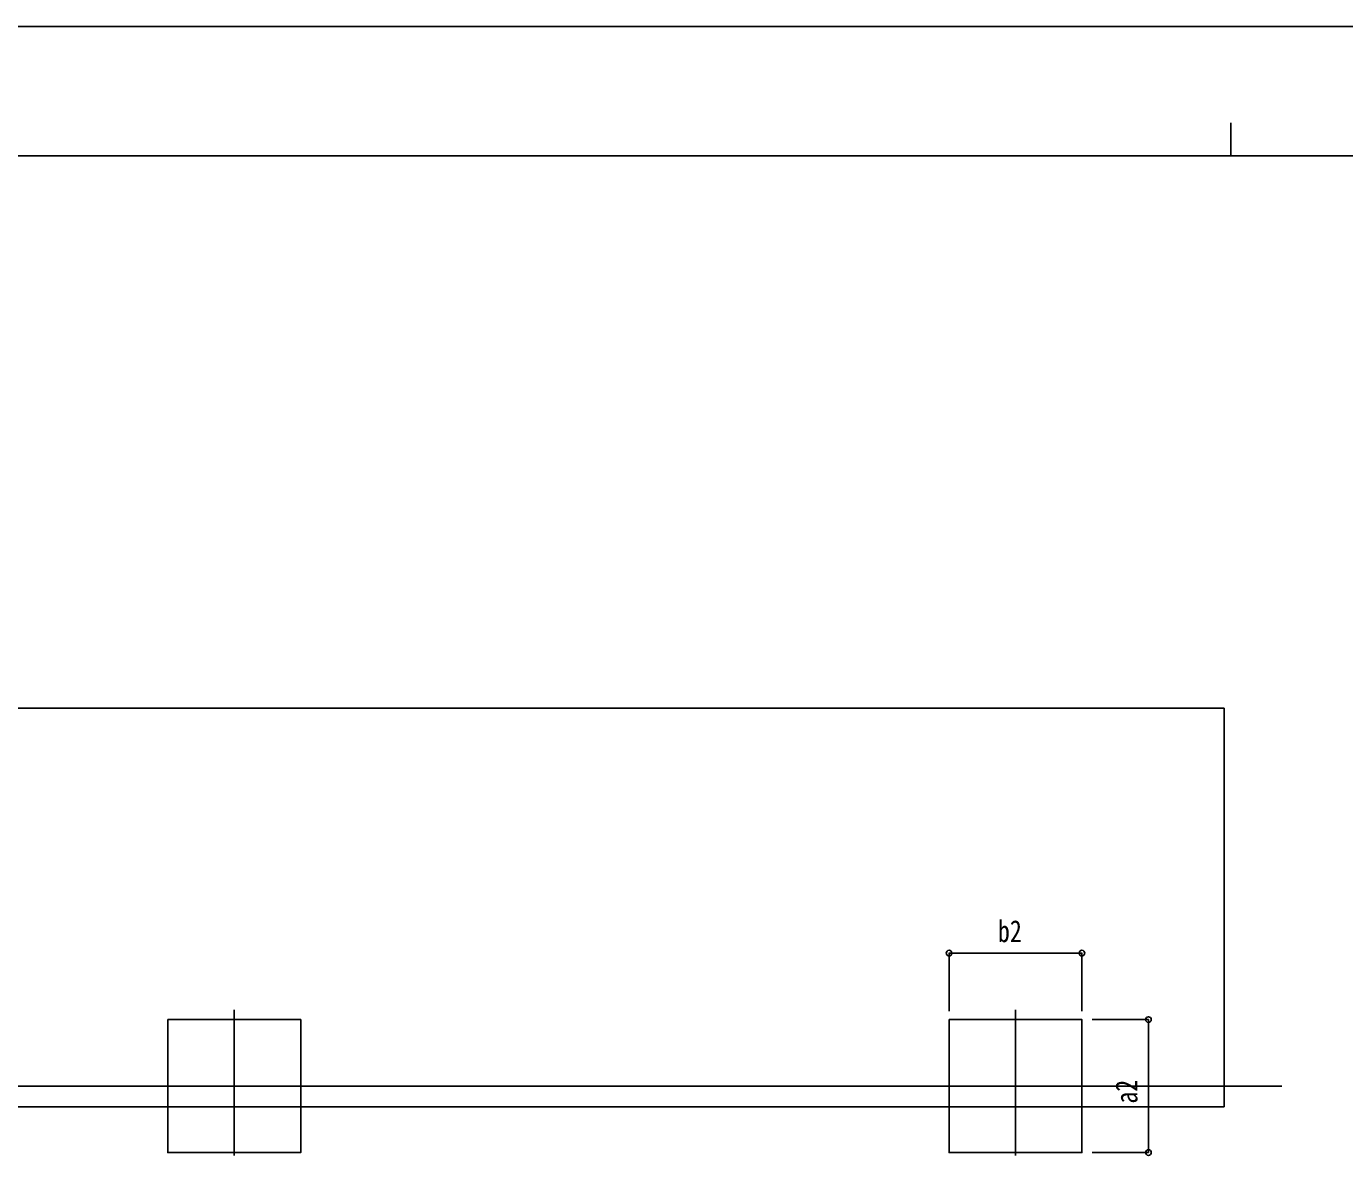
# Model space of a CAD drawing. Units: millimetres, scale not verified. Extents: x -12615 to 12615, y -8910 to 8910.
# Drawn here: x -5451 to 499, y 3813 to 8910 of the extents above; entities that cross this region are included whole.
import ezdxf
from ezdxf.enums import TextEntityAlignment as Align

# ---------------------------------------------------------------- set-up
doc = ezdxf.new("R2010")
doc.units = ezdxf.units.MM
doc.header["$LTSCALE"] = 50
for name, color, linetype in [('0-3_YKK_12', 2, 'Continuous'), ('0-4_YKK_A1', 4, 'Continuous'), ('0-5_YKK_D', 6, 'Continuous'), ('0-6_YKK_ZWAK', 7, 'Continuous')]:
    doc.layers.add(name, color=color, linetype=linetype)
doc.styles.add('ＭＳ ゴシック', font='')
doc.styles.get('ＭＳ ゴシック').set_extended_font_data('MS Gothic')

msp = doc.modelspace()

# ---------------------------------------------------------------- linework, layer by layer
at = {"layer": '0-3_YKK_12'}
for p, q in [((-4512.19, 3813.5), (-4512.19, 4471.14)), ((-986.19, 3813.5), (-986.19, 4471.14)), ((-11055.93, 4126.95), (215.31, 4126.95))]:
    msp.add_line(p, q, dxfattribs=at)
at = {"layer": '0-4_YKK_A1'}
for p, q in [((-10857.19, 5832.95), (-44.19, 5832.95)), ((-44.19, 5832.95), (-44.19, 4032.95)), ((-10857.19, 4032.95), (-44.19, 4032.95))]:
    msp.add_line(p, q, dxfattribs=at)
for points in [[(-4812.19, 4426.95), (-4212.19, 4426.95), (-4212.19, 3826.95), (-4812.19, 3826.95)], [(-1286.19, 4426.95), (-686.19, 4426.95), (-686.19, 3826.95), (-1286.19, 3826.95)]]:
    msp.add_lwpolyline(points, close=True, dxfattribs=at)
at = {"layer": '0-5_YKK_D'}
for p, q in [((-1286.19, 4464.37), (-1286.19, 4727.95)), ((-1286.19, 4726.95), (-686.19, 4726.95)), ((-686.19, 4464.37), (-686.19, 4727.95)), ((-639.37, 4426.95), (-385.19, 4426.95)), ((-386.19, 4426.95), (-386.19, 3826.95)), ((-639.37, 3826.95), (-385.19, 3826.95))]:
    msp.add_line(p, q, dxfattribs=at)
for centre in [(-1286.19, 4726.95), (-686.19, 4726.95), (-386.19, 4426.95), (-386.19, 3826.95)]:
    msp.add_circle(centre, 12.75, dxfattribs=at)
at = {"layer": '0-6_YKK_ZWAK'}
for p, q in [((-14.94, 8475), (-14.94, 8325)), ((11685.06, 8325), (-11714.94, 8325))]:
    msp.add_line(p, q, dxfattribs=at)
msp.add_lwpolyline([(-12615, -8910), (12615, -8910), (12615, 8910), (-12615, 8910)], close=True, dxfattribs=at)

# ---------------------------------------------------------------- texts
at = {"layer": '0-5_YKK_D', "style": 'ＭＳ ゴシック', "width": 0.8}
msp.add_text('b2', height=98.97, dxfattribs=at).set_placement((-1065.39, 4746.95), align=Align.BOTTOM_LEFT)
msp.add_text('a2', height=98.97, rotation=90, dxfattribs=at).set_placement((-406.19, 4047.75), align=Align.BOTTOM_LEFT)

doc.saveas('drawing.dxf')
